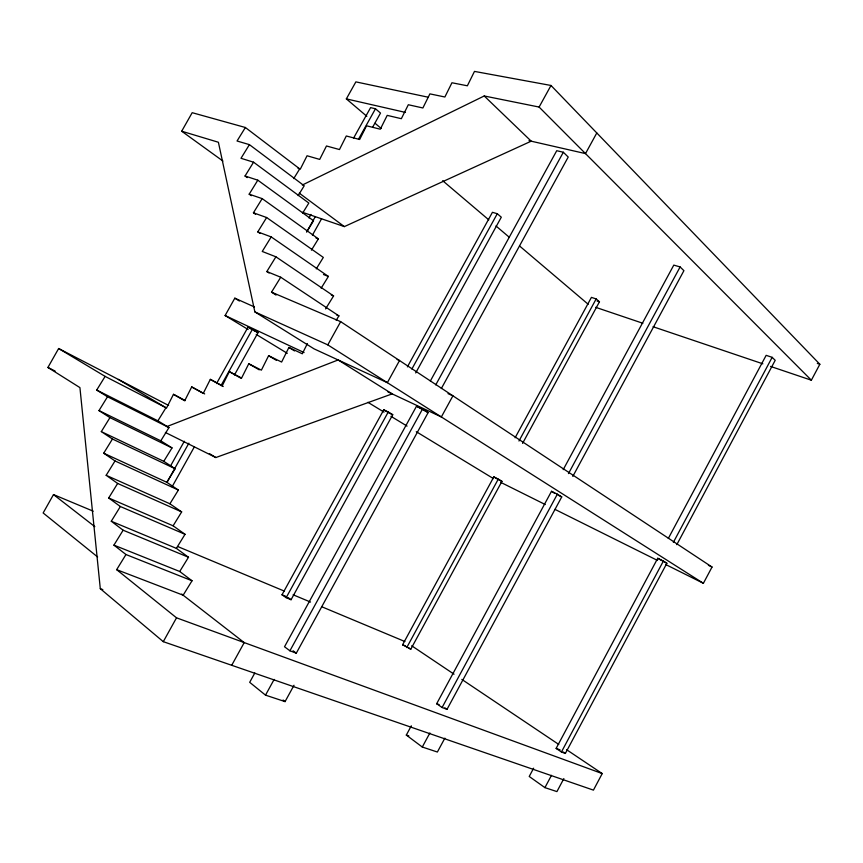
<?xml version="1.0" encoding="UTF-8"?>
<svg xmlns="http://www.w3.org/2000/svg" width="863" height="863" viewBox="0 0 863 863"><rect width="100%" height="100%" fill="white"/><g stroke="black" fill="none" stroke-linecap="round" stroke-linejoin="round"><path stroke-width="1.29" d="M307.379 343.582L302.309 353.787L288.9 347.465L281.629 362.05L268.609 355.707L261.392 370.141L248.76 363.765L241.597 378.048L229.342 371.64L222.233 385.793L210.324 379.364L203.269 393.366L191.705 386.926L184.693 400.788L173.474 394.326L166.516 408.059L118.317 379.407M566.57 749.667L602.223 773.582L593.431 790.13L163.29 641.673L100.302 588.695L79.925 387.616L47.918 367.455L58.641 348.523L168.609 405.448M665.977 564.661L703.388 583.302L712.029 567.045L340.669 321.651L271.532 292.158L280.734 277.228L338.911 315.89L336.203 320.281M770.508 366.408L811.36 380.205L819.85 364.251L550.993 85.469L474.477 71.402L467.368 85.793L451.942 82.762L444.877 97.001L429.893 93.873L422.881 107.972L408.318 104.736L401.349 118.695L387.207 115.372L380.292 129.202L366.538 125.793L359.666 139.482L346.29 135.987L339.472 149.547L326.473 145.976L319.698 159.407L307.055 155.761L300.335 169.062L298.059 168.382M533.647 768.189L529.224 776.473L544.92 787.628L556.926 791.598L563.863 778.577M556.139 748.404L657.725 558.275L663.367 561.079L666.862 563.28L565.362 753.442L561.435 751.986L556.139 748.404L560.076 749.882M668.307 538.469L766.15 355.34L772.158 357.336L775.201 360.313L676.808 544.661M561.435 751.986L663.367 561.079M673.345 542.396L772.158 357.336M544.92 787.628L551.489 775.33M444.877 738.135L437.379 752.029L422.287 747.034L406.311 735.071L411.317 725.815M436.678 703.701L551.5 491.317L557.358 494.165L561.737 496.926L447.023 709.343L442.093 707.509L436.678 703.701L439.148 704.629M563.215 469.645L673.798 265.103L680.12 266.947L683.917 270.669L572.805 476.43M442.093 707.509L557.358 494.165M568.469 473.593L680.12 266.947M422.287 747.034L429.903 732.957M402.6 644.758L493.841 476.894L498.275 479.105L501.953 481.338L410.777 649.224L402.6 644.758L405.621 646.009M515.114 437.768L591.425 297.379L596.16 298.943L599.461 301.802L522.568 443.388M406.753 647.563L498.275 479.105M518.965 441.015L596.16 298.943M296.289 653.183L428.145 412.6L422.503 409.04L416.516 406.225L284.52 646.754L289.914 650.799L296.289 653.183L293.053 650.756M441.327 388.555L568.221 157.044L563.334 152.244L556.732 150.712L430.357 381.004M254.822 672.989L249.687 682.32L265.513 695.147L285.06 701.619L294.013 685.265M596.797 132.967L585.502 153.603L528.997 140.68M282.018 594.78L383.776 409.806L388.264 411.985L392.741 414.725L291.068 599.72L286.149 597.681L282.018 594.78L285.707 596.301M407.401 366.872L492.428 212.309L497.282 213.722L501.306 217.196L415.696 372.956M286.149 597.681L388.264 411.985M411.867 369.051L497.282 213.722M265.513 695.147L274.143 679.418M289.914 650.799L422.503 409.04M435.739 384.898L563.334 152.244M231.716 665.287L244.218 642.601L181.705 594.078M302.32 185.027L484.219 95.976L539.105 107.055L550.993 85.469M163.29 641.673L176.516 617.822L116.656 569.656L125.976 554.531L192.028 580.777L183.15 595.2L116.656 569.656M293.733 178.587L299.709 168.878L245.372 127.497L192.19 112.686L181.694 131.219L218.393 142.255L254.865 311.888L327.8 344.876L340.669 321.651M170.54 465.955L184.337 441.241M216.527 383.571L248.069 327.088L258.091 332.579L234.456 374.952M308.997 217.951L310.96 214.434M353.56 138.145L370.594 107.627L375.491 108.76L380.507 113.075L372.654 127.163M167.228 481.953L188.878 443.172M221.014 385.578L252.503 329.159M306.818 231.813L315.329 216.581M358.49 139.234L375.491 108.76M172.093 486.775L194.412 446.754M312.417 235.168L321.586 218.727M248.145 329.515L225.114 315.524L234.822 298.177L254.423 306.948M366.84 116.3L346.343 98.889L355.869 81.877L428.275 97.228M93.236 511.187L53.495 494.575L43.15 512.967L97.627 556.969M245.372 127.497L237.045 141.003L249.418 144.639L304.218 185.772L298.166 195.588M96.699 390.054L105.124 376.397L165.966 407.724L157.897 420.82L96.699 390.054L107.508 396.764L168.954 427.595L160.798 440.831L98.986 410.583L107.508 396.764M249.418 144.639L240.993 158.296L253.56 162.19L308.825 203.053L302.708 212.988M247.217 177.605L245.038 176.02L253.56 162.19M101.316 431.629L109.946 417.627L172.017 447.929L163.765 461.327L101.316 431.629L112.449 439.019L175.157 468.749L166.807 482.298L103.711 453.194L112.449 439.019M251.338 195.718L249.18 194.186L257.81 180.184L313.539 220.755L306.667 231.92M255.61 214.326L253.431 212.794L262.169 198.619L318.371 238.868L311.414 250.173M106.171 475.308L115.016 460.95L178.371 490.065L169.914 503.787L106.171 475.308L117.648 483.453L181.662 511.91L173.107 525.804L108.695 497.983L117.648 483.453M259.979 233.398L257.778 231.888L266.635 217.53L323.323 257.422L316.279 268.868M321.144 288.199L328.393 276.44L271.209 236.915L262.244 251.457L275.912 256.807L333.582 295.923L325.588 308.911M111.284 521.252L120.356 506.527L185.027 534.305L176.365 548.361L111.284 521.252L123.129 530.216L188.49 557.25L179.72 571.489L113.927 545.136L123.129 530.216M269.062 273.021L266.829 271.543L275.912 256.807M302.503 212.298L344.359 226.602L531.209 141.176L484.219 95.976M166.872 426.57L338.123 359.957L392.18 393.884L215.836 457.541L165.383 432.471M346.343 98.889L405.481 112.417M245.038 176.02L257.81 180.184M817.304 363.409L819.85 364.251M597.099 301.014L599.461 301.802M406.311 735.071L408.825 735.923M595.61 307.304L642.849 323.269M653.064 326.721L762.849 363.819M249.18 194.186L262.169 198.619M253.431 212.794L266.635 217.53M315.998 238.015L318.371 238.868M100.302 588.695L102.826 589.623M176.516 617.822L602.223 773.582M257.778 231.888L271.209 236.915M323.474 274.52L328.393 276.44M331.295 294.995L333.582 295.923M266.829 271.543L280.734 277.228M177.67 546.506L284.456 591.155M293.14 594.79L310.529 602.061M321.705 606.732L404.898 641.533M336.581 314.909L338.911 315.89M397.077 359.472L399.526 360.54L387.347 382.676L314.035 348.846L254.865 311.888M448.016 393.625L452.913 395.826L441.349 416.958L387.897 391.878M225.114 315.524L304.078 352.557M253.657 330.486L258.091 332.579M428.145 412.6L416.516 406.225M708.394 565.287L712.029 567.045M388.264 412.536L392.741 414.725M558.232 495.222L561.737 496.926M498.631 479.688L501.953 481.338M666.862 563.28L657.725 558.275M500.626 482.298L545.276 504.542M554.931 509.353L657.53 560.454M47.918 367.455L55.135 371.068M173.474 394.326L185.297 400.561M191.705 386.926L204.671 393.927M210.324 379.364L223.237 386.516M229.342 371.64L241.036 378.274M248.76 363.765L259.245 369.849M268.609 355.707L276.548 360.443M58.641 348.523L105.124 376.397M256.203 334.413L287.293 353.312M367.908 402.309L384.035 412.104M390.939 416.3L407.066 426.095M416.279 431.694L493.431 478.587M248.069 327.088L251.424 329.127M383.776 409.806L387.142 411.856M493.841 476.894L497.52 479.138M288.9 347.465L294.542 350.928M157.897 420.82L168.954 427.595M209.396 453.582L215.836 457.541M234.822 298.177L239.385 301.025M551.5 491.317L554.79 493.388M160.798 440.831L172.017 447.929M327.8 344.876L703.388 583.302M98.986 410.583L109.946 417.627M271.532 292.158L276.041 295.081M163.765 461.327L175.157 468.749M411.705 645.783L454.046 674.186M461.845 679.418L558.771 744.435M166.807 482.298L178.371 490.065M408.695 647.833L410.777 649.224M563.248 752.018L565.362 753.442M103.711 453.194L115.016 460.95M169.914 503.787L181.662 511.91M287.972 597.541L291.068 599.72M444.855 707.833L447.023 709.343M173.107 525.804L185.027 534.305M181.694 131.219L222.913 161.025M108.695 497.983L120.356 506.527M176.365 548.361L188.49 557.25M299.256 193.139L344.359 226.602M179.72 571.489L192.028 580.777M53.495 494.575L94.822 526.646M113.927 545.136L125.976 554.531M283.075 700.022L285.06 701.619M375.038 123.258L381.187 128.479M442.676 180.701L488.792 219.86M495.966 225.955L509.289 237.271M519.537 245.966L588.199 304.283M539.105 107.055L811.36 380.205"/></g></svg>
